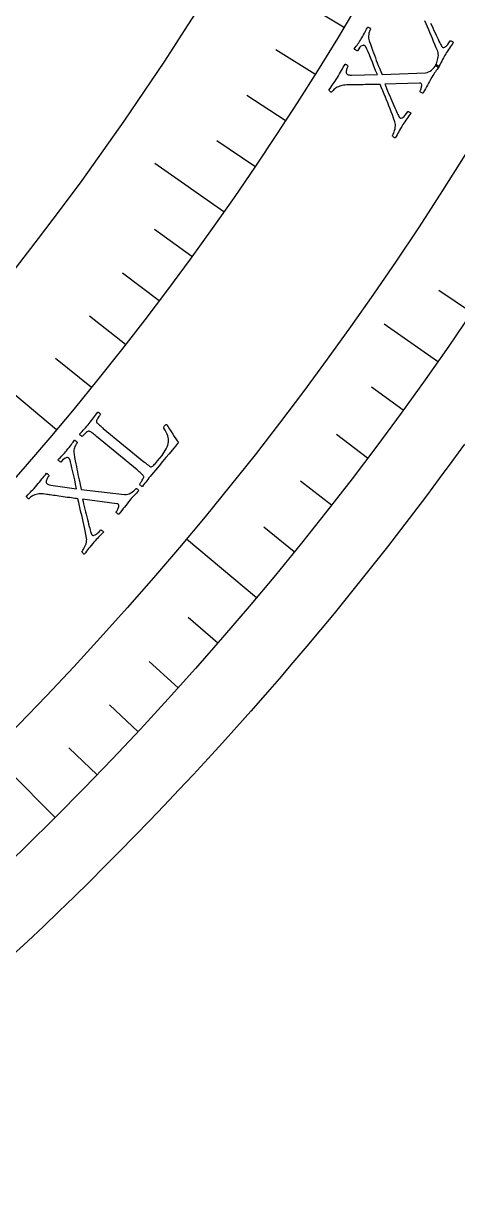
# Model space of a CAD drawing. Header units: millimetres. Extents: x -76 to 76, y -76 to 98.
# Drawn here: x 51.97 to 61.44, y -61.02 to -35.34 of the extents above; entities that cross this region are included whole.
import ezdxf

# ---------------------------------------------------------------- set-up
doc = ezdxf.new("R2010")
doc.units = ezdxf.units.MM
for name, color, linetype in [('CUT_OUTER', 1, 'Continuous'), ('ENGRAVE', 7, 'Continuous'), ('ENGRAVE_FINE', 8, 'Continuous'), ('TEXT', 5, 'Continuous')]:
    doc.layers.add(name, color=color, linetype=linetype)

msp = doc.modelspace()

# ---------------------------------------------------------------- linework, layer by layer
at = {"layer": 'CUT_OUTER'}
msp.add_lwpolyline([(61.5947, -44.5206), (61.3204, -44.8977), (61.0438, -45.2731), (60.7648, -45.6469), (60.4836, -46.0188), (60.2001, -46.3891), (59.9143, -46.7576), (59.6263, -47.1243), (59.336, -47.4893), (59.0435, -47.8525), (58.7488, -48.2139), (58.4519, -48.5735), (58.1527, -48.9312), (57.8514, -49.2871), (57.5479, -49.6411), (57.2422, -49.9933), (56.9344, -50.3436), (56.6244, -50.692), (56.3123, -51.0385), (55.9981, -51.383), (55.6817, -51.7257), (55.3633, -52.0664), (55.0428, -52.4051), (54.7202, -52.7418), (54.3955, -53.0766), (54.0688, -53.4094), (53.7401, -53.7401), (53.4094, -54.0688), (53.0766, -54.3955), (52.7418, -54.7202), (52.4051, -55.0428), (52.0664, -55.3633), (51.7257, -55.6817)], dxfattribs=at)
at = {"layer": 'ENGRAVE'}
for points in [[(56.3413, -39.4506), (54.8347, -38.3957)], [(61.0104, -42.72), (59.8432, -41.9026)], [(52.6885, -44.2109), (50.7673, -42.5988)], [(57.055, -47.8748), (55.5267, -46.5925)], [(52.6653, -52.6653), (51.6577, -51.6577)]]:
    msp.add_lwpolyline(points, dxfattribs=at)
for radius in [74.48, 74.48, 72.485, 68.78, 68.78, 65.854, 60.42, 60.42, 57.228]:
    msp.add_circle((0, 0), radius, dxfattribs=at)
at = {"layer": 'ENGRAVE_FINE'}
for points in [[(58.956, -35.4243), (58.0961, -34.9076)], [(58.3287, -36.4478), (57.478, -35.9162)], [(57.6838, -37.4603), (56.8424, -36.9139)], [(57.0212, -38.4613), (56.1895, -37.9003)], [(55.6442, -40.4279), (54.8326, -39.8382)], [(54.9302, -41.3928), (54.129, -40.7891)], [(61.7467, -41.6487), (61.0379, -41.1706)], [(54.1994, -42.3452), (53.4088, -41.7276)], [(53.4521, -43.2847), (52.6725, -42.6533)], [(60.2556, -43.7782), (59.5639, -43.2757)], [(59.4824, -44.8232), (58.7995, -44.3086)], [(58.691, -45.8545), (58.0173, -45.3281)], [(57.8818, -46.8718), (57.2174, -46.3337)], [(56.2108, -48.8633), (55.5655, -48.3023)], [(55.3494, -49.8368), (54.714, -49.2647)], [(54.4712, -50.7952), (53.8459, -50.2121)], [(53.5764, -51.7382), (52.9614, -51.1442)]]:
    msp.add_lwpolyline(points, dxfattribs=at)
at = {"layer": 'TEXT'}
for points in [[(58.8228, -36.5208), (58.8476, -36.4803), (58.8709, -36.4412), (58.8927, -36.4035), (58.913, -36.3673), (58.9324, -36.332), (58.9518, -36.297), (58.9712, -36.2625), (58.9905, -36.2282), (58.9976, -36.2298), (59.0067, -36.2334), (59.0177, -36.239), (59.0308, -36.2466), (59.0427, -36.2547), (59.0504, -36.2619), (59.0539, -36.268), (59.0532, -36.2731), (59.048, -36.2823), (59.0423, -36.2941), (59.0361, -36.3083), (59.0294, -36.325), (59.0232, -36.3429), (59.0184, -36.361), (59.0153, -36.3793), (59.0136, -36.3977), (59.0147, -36.415), (59.0198, -36.4301), (59.029, -36.4429), (59.0421, -36.4534), (59.0571, -36.4602), (59.0762, -36.4649), (59.0995, -36.4674), (59.1269, -36.4676), (59.6946, -36.456), (59.6574, -36.3639), (59.6213, -36.2743), (59.5865, -36.1871), (59.553, -36.1025), (59.5214, -36.0244), (59.4927, -35.9567), (59.4669, -35.8996), (59.4439, -35.853), (59.4399, -35.8463), (59.4355, -35.8404), (59.4306, -35.8352), (59.4253, -35.8307), (59.4203, -35.827), (59.4164, -35.8242), (59.4136, -35.8222), (59.4119, -35.821), (59.4023, -35.8176), (59.3901, -35.8173), (59.3751, -35.8202), (59.3575, -35.8261), (59.3374, -35.8386), (59.3148, -35.861), (59.2898, -35.8934), (59.2623, -35.9358), (59.2577, -35.9372), (59.2505, -35.9361), (59.2406, -35.9323), (59.2281, -35.926), (59.2154, -35.9186), (59.205, -35.9117), (59.1971, -35.9052), (59.1914, -35.8991), (59.2134, -35.868), (59.2341, -35.8386), (59.2535, -35.811), (59.2715, -35.7852), (59.2892, -35.7595), (59.3071, -35.7323), (59.3254, -35.7034), (59.344, -35.673), (59.369, -35.6306), (59.3914, -35.5914), (59.411, -35.5552), (59.428, -35.5221), (59.443, -35.492), (59.4567, -35.4647), (59.4692, -35.4401), (59.4803, -35.4183), (59.4872, -35.4196), (59.4956, -35.4223), (59.5054, -35.4265), (59.5168, -35.4322), (59.5277, -35.439), (59.5363, -35.4465), (59.5423, -35.4547), (59.546, -35.4637), (59.5426, -35.4702), (59.538, -35.4805), (59.5321, -35.4946), (59.5249, -35.5124), (59.5178, -35.5331), (59.5119, -35.5557), (59.5072, -35.5803), (59.5038, -35.6067), (59.5025, -35.6344), (59.5043, -35.6626), (59.5093, -35.6912), (59.5173, -35.7204), (59.5435, -35.7927), (59.5679, -35.8601), (59.5902, -35.9227), (59.6107, -35.9805), (59.6305, -36.0357), (59.6508, -36.0907), (59.6716, -36.1455), (59.6929, -36.2), (59.7156, -36.257), (59.7404, -36.3188), (59.7674, -36.3857), (59.7966, -36.4576), (60.7459, -36.4159), (60.7801, -36.4109), (60.8134, -36.3993), (60.8459, -36.3811), (60.8775, -36.3564), (60.9069, -36.3282), (60.9327, -36.3), (60.9549, -36.2717), (60.9737, -36.2432), (60.9812, -36.2436), (60.9902, -36.2462), (61.0007, -36.2512), (61.0126, -36.2583), (61.0239, -36.2659), (61.0324, -36.2721), (61.0381, -36.2768), (61.0412, -36.2801), (61.0191, -36.3121), (60.9986, -36.3417), (60.9796, -36.369), (60.9621, -36.394), (60.9449, -36.4194), (60.9265, -36.4476), (60.9069, -36.4788), (60.8862, -36.5129), (60.8582, -36.5601), (60.8324, -36.6044), (60.809, -36.6459), (60.7878, -36.6845), (60.7669, -36.7233), (60.7442, -36.7652), (60.7198, -36.8103), (60.6936, -36.8587), (60.6852, -36.8592), (60.6752, -36.8572), (60.6636, -36.8526), (60.6503, -36.8453), (60.6383, -36.8372), (60.6306, -36.8301), (60.6271, -36.8239), (60.6279, -36.8187), (60.6324, -36.8103), (60.6374, -36.7991), (60.6429, -36.7851), (60.6488, -36.7684), (60.6543, -36.7502), (60.6585, -36.7319), (60.6614, -36.7134), (60.663, -36.6947), (60.6625, -36.6774), (60.6591, -36.6633), (60.6528, -36.6522), (60.6437, -36.6443), (60.641, -36.6429), (60.6376, -36.6418), (60.6334, -36.6408), (60.6286, -36.64), (60.6236, -36.6395), (60.6189, -36.6394), (60.6146, -36.6397), (60.6107, -36.6405), (59.8585, -36.6618), (59.8773, -36.7093), (59.8974, -36.7591), (59.9188, -36.8111), (59.9414, -36.8653), (59.9645, -36.9202), (59.9874, -36.9745), (60.0101, -37.0281), (60.0325, -37.0811), (60.0544, -37.1319), (60.0751, -37.1793), (60.0947, -37.2232), (60.1133, -37.2637), (60.1299, -37.2993), (60.1439, -37.3289), (60.1552, -37.3523), (60.1638, -37.3697), (60.1656, -37.3726), (60.1678, -37.3762), (60.1704, -37.3805), (60.1735, -37.3854), (60.177, -37.3904), (60.1812, -37.3951), (60.186, -37.3993), (60.1915, -37.4031), (60.2034, -37.407), (60.2178, -37.4057), (60.235, -37.399), (60.2548, -37.3872), (60.277, -37.3684), (60.3014, -37.3413), (60.3279, -37.3057), (60.3566, -37.2617), (60.3643, -37.2621), (60.3735, -37.2645), (60.3843, -37.2688), (60.3967, -37.2751), (60.4084, -37.282), (60.417, -37.2881), (60.4225, -37.2932), (60.4249, -37.2974), (60.403, -37.3279), (60.3809, -37.3588), (60.3589, -37.3901), (60.3367, -37.4217), (60.3149, -37.4535), (60.2936, -37.4853), (60.273, -37.517), (60.2529, -37.5487), (60.2263, -37.5918), (60.2022, -37.632), (60.1805, -37.6691), (60.1612, -37.7034), (60.1429, -37.7364), (60.1245, -37.7702), (60.1058, -37.8046), (60.0869, -37.8396), (60.0791, -37.8373), (60.0704, -37.8329), (60.0608, -37.8265), (60.0501, -37.8181), (60.0402, -37.8095), (60.0327, -37.8026), (60.0276, -37.7975), (60.0248, -37.794), (60.0287, -37.7866), (60.0347, -37.7737), (60.0427, -37.7554), (60.0527, -37.7316), (60.0631, -37.704), (60.0723, -37.6745), (60.0802, -37.6431), (60.087, -37.6096), (60.0911, -37.5761), (60.0911, -37.5442), (60.0869, -37.5141), (60.0787, -37.4857), (60.0503, -37.4093), (60.0229, -37.3364), (59.9964, -37.2671), (59.971, -37.2014), (59.9459, -37.1374), (59.9205, -37.0736), (59.8949, -37.0098), (59.8689, -36.9462), (59.8424, -36.8812), (59.8148, -36.8135), (59.7863, -36.7431), (59.7568, -36.67), (59.7261, -36.67), (59.6917, -36.6704), (59.6537, -36.6712), (59.612, -36.6723), (59.568, -36.6734), (59.5232, -36.6744), (59.4775, -36.6752), (59.4308, -36.6758), (59.3845, -36.6764), (59.3397, -36.677), (59.2964, -36.6778), (59.2547, -36.6788), (59.2156, -36.6797), (59.1801, -36.6805), (59.1484, -36.6811), (59.1204, -36.6817), (59.0975, -36.6821), (59.0812, -36.6825), (59.0714, -36.6826), (59.0681, -36.6827), (59.0281, -36.683), (58.9915, -36.6849), (58.9585, -36.6884), (58.9289, -36.6933), (58.901, -36.7002), (58.873, -36.7091), (58.8449, -36.7201), (58.8166, -36.7332), (58.7984, -36.7432), (58.7808, -36.755), (58.7639, -36.7686), (58.7476, -36.784), (58.7329, -36.7996), (58.7206, -36.8137), (58.7106, -36.8262), (58.7029, -36.8373), (58.6987, -36.8402), (58.6916, -36.8397), (58.6818, -36.836), (58.6693, -36.8289), (58.6568, -36.8203), (58.6475, -36.812), (58.6411, -36.8041), (58.6378, -36.7964), (58.6639, -36.7576), (58.6882, -36.7218), (58.7108, -36.6891), (58.7316, -36.6595), (58.7523, -36.6297), (58.7744, -36.5967), (58.7979, -36.5604), (58.8228, -36.5208)], [(54.5972, -44.9031), (54.5996, -44.905), (54.6025, -44.9074), (54.6059, -44.9103), (54.6099, -44.9135), (54.6202, -44.922), (54.6319, -44.9316), (54.6451, -44.9425), (54.6598, -44.9545), (54.6749, -44.9668), (54.6896, -44.9782), (54.7039, -44.9888), (54.7177, -44.9986), (54.7302, -45.0067), (54.7405, -45.012), (54.7486, -45.0146), (54.7544, -45.0145), (54.7704, -45.0087), (54.7858, -45.0006), (54.8009, -44.99), (54.8154, -44.977), (54.8313, -44.9605), (54.8504, -44.9392), (54.8727, -44.9132), (54.8982, -44.8824), (54.9942, -44.7647), (55.0184, -44.7333), (55.042, -44.6989), (55.065, -44.6617), (55.0874, -44.6216), (55.1071, -44.581), (55.1219, -44.5425), (55.1317, -44.5059), (55.1365, -44.4713), (55.1366, -44.4401), (55.1334, -44.4073), (55.1271, -44.3731), (55.1175, -44.3374), (55.1037, -44.2997), (55.0849, -44.2596), (55.0611, -44.2169), (55.0322, -44.1718), (55.0293, -44.1638), (55.0303, -44.1544), (55.035, -44.1436), (55.0434, -44.1314), (55.0584, -44.1144), (55.0724, -44.1019), (55.0854, -44.0938), (55.0975, -44.0903), (55.1287, -44.1405), (55.1608, -44.1925), (55.1936, -44.2462), (55.2271, -44.3017), (55.2606, -44.3552), (55.293, -44.4028), (55.3244, -44.4445), (55.3548, -44.4804), (55.2862, -44.5652), (55.217, -44.6491), (55.1475, -44.7323), (55.0775, -44.8146), (55.0053, -44.8994), (54.9291, -44.9899), (54.849, -45.086), (54.7647, -45.1877), (54.7358, -45.2232), (54.7087, -45.2571), (54.6836, -45.2895), (54.6604, -45.3203), (54.6377, -45.3505), (54.6142, -45.3808), (54.5898, -45.4113), (54.5646, -45.4421), (54.5565, -45.4416), (54.5479, -45.4385), (54.5386, -45.433), (54.5288, -45.4249), (54.5198, -45.4159), (54.5129, -45.4076), (54.5081, -45.3999), (54.5055, -45.3929), (54.5117, -45.385), (54.5197, -45.3742), (54.5295, -45.3603), (54.5412, -45.3435), (54.5532, -45.3251), (54.5643, -45.3066), (54.5743, -45.2879), (54.5834, -45.269), (54.5903, -45.2518), (54.594, -45.2379), (54.5945, -45.2274), (54.5917, -45.2203), (54.5812, -45.2052), (54.5681, -45.1896), (54.5524, -45.1733), (54.5341, -45.1565), (54.5139, -45.139), (54.4929, -45.1211), (54.471, -45.1026), (54.4482, -45.0836), (53.5663, -44.3534), (53.5433, -44.3344), (53.5209, -44.3162), (53.499, -44.2986), (53.4777, -44.2817), (53.4572, -44.2664), (53.438, -44.2537), (53.42, -44.2435), (53.4033, -44.2359), (53.395, -44.2338), (53.3847, -44.2358), (53.3722, -44.242), (53.3576, -44.2524), (53.3419, -44.2652), (53.3264, -44.2787), (53.3109, -44.2929), (53.2954, -44.3078), (53.2813, -44.322), (53.2698, -44.3339), (53.2607, -44.3435), (53.2543, -44.3509), (53.247, -44.3495), (53.2386, -44.3461), (53.2292, -44.3408), (53.2187, -44.3335), (53.209, -44.3253), (53.2019, -44.3173), (53.1973, -44.3094), (53.1952, -44.3017), (53.2221, -44.2716), (53.2489, -44.242), (53.2756, -44.2126), (53.3022, -44.1837), (53.3284, -44.1548), (53.354, -44.1259), (53.379, -44.0969), (53.4033, -44.0678), (53.4278, -44.0377), (53.4516, -44.0076), (53.4747, -43.9776), (53.497, -43.9476), (53.5193, -43.9173), (53.5422, -43.8866), (53.5658, -43.8552), (53.59, -43.8233), (53.598, -43.8238), (53.6066, -43.8269), (53.6158, -43.8324), (53.6257, -43.8403), (53.6349, -43.8492), (53.6419, -43.8575), (53.6467, -43.865), (53.6495, -43.872), (53.6435, -43.8797), (53.6358, -43.8904), (53.6263, -43.904), (53.6151, -43.9205), (53.6034, -43.9385), (53.5925, -43.9562), (53.5825, -43.9737), (53.5733, -43.991), (53.5661, -44.007), (53.5624, -44.0205), (53.5619, -44.0315), (53.5649, -44.0401), (53.574, -44.0523), (53.5852, -44.0651), (53.5986, -44.0786), (53.614, -44.0927), (53.631, -44.1075), (53.6489, -44.1227), (53.6677, -44.1385), (53.6874, -44.1548), (53.6906, -44.1574), (53.6938, -44.1601), (53.697, -44.1627), (53.7001, -44.1653), (53.7033, -44.1679), (53.7065, -44.1705), (53.7097, -44.1731), (53.7129, -44.1758)], [(52.2599, -45.4179), (52.2909, -45.3819), (52.3201, -45.347), (52.3476, -45.3133), (52.3734, -45.2807), (52.3982, -45.249), (52.423, -45.2175), (52.4476, -45.1865), (52.4721, -45.1558), (52.4789, -45.1585), (52.4873, -45.1634), (52.4973, -45.1707), (52.5089, -45.1803), (52.5194, -45.1902), (52.5259, -45.1985), (52.5284, -45.2051), (52.5269, -45.21), (52.5203, -45.2183), (52.5128, -45.229), (52.5044, -45.2421), (52.4951, -45.2574), (52.4861, -45.2742), (52.4785, -45.2913), (52.4725, -45.3088), (52.4679, -45.3267), (52.4662, -45.344), (52.4689, -45.3597), (52.4759, -45.3738), (52.4872, -45.3863), (52.5009, -45.3954), (52.519, -45.403), (52.5416, -45.4092), (52.5687, -45.4138), (53.131, -45.4927), (53.1089, -45.3958), (53.0875, -45.3016), (53.0671, -45.2101), (53.0474, -45.1211), (53.0287, -45.039), (53.0111, -44.9677), (52.9947, -44.9072), (52.9795, -44.8575), (52.9766, -44.8503), (52.9731, -44.8437), (52.9692, -44.8378), (52.9646, -44.8325), (52.9603, -44.8281), (52.9569, -44.8246), (52.9544, -44.8222), (52.9529, -44.8208), (52.944, -44.8159), (52.932, -44.8137), (52.9168, -44.8141), (52.8984, -44.8172), (52.8766, -44.8263), (52.8507, -44.8448), (52.8208, -44.8728), (52.787, -44.9103), (52.7822, -44.911), (52.7753, -44.9087), (52.7661, -44.9035), (52.7547, -44.8952), (52.7434, -44.8859), (52.7343, -44.8774), (52.7274, -44.8697), (52.7228, -44.8628), (52.7495, -44.8356), (52.7746, -44.8099), (52.7981, -44.7857), (52.8201, -44.7631), (52.8415, -44.7406), (52.8636, -44.7165), (52.8862, -44.6909), (52.9094, -44.6639), (52.9409, -44.626), (52.9692, -44.5908), (52.9944, -44.5582), (53.0164, -44.5283), (53.036, -44.5009), (53.0539, -44.4761), (53.0701, -44.4539), (53.0846, -44.4341), (53.0912, -44.4365), (53.099, -44.4405), (53.1081, -44.4462), (53.1184, -44.4536), (53.1281, -44.4621), (53.1353, -44.4709), (53.14, -44.48), (53.1422, -44.4894), (53.1378, -44.4953), (53.1316, -44.5047), (53.1235, -44.5177), (53.1136, -44.5342), (53.1033, -44.5534), (53.0939, -44.5748), (53.0853, -44.5983), (53.0777, -44.6239), (53.0721, -44.651), (53.0694, -44.6791), (53.0697, -44.7082), (53.073, -44.7383), (53.0874, -44.8138), (53.1007, -44.8842), (53.1128, -44.9496), (53.1238, -45.0099), (53.1346, -45.0676), (53.1458, -45.1251), (53.1577, -45.1825), (53.17, -45.2397), (53.1834, -45.2995), (53.198, -45.3646), (53.2141, -45.4349), (53.2314, -45.5105), (54.1752, -45.6205), (54.2098, -45.6209), (54.2446, -45.6148), (54.2795, -45.602), (54.3146, -45.5826), (54.3481, -45.5595), (54.3781, -45.5358), (54.4046, -45.5113), (54.4276, -45.4862), (54.435, -45.4878), (54.4435, -45.4918), (54.453, -45.4984), (54.4636, -45.5073), (54.4735, -45.5166), (54.481, -45.5241), (54.4859, -45.5297), (54.4884, -45.5334), (54.4615, -45.5614), (54.4365, -45.5874), (54.4134, -45.6113), (54.3922, -45.6333), (54.3712, -45.6555), (54.3485, -45.6805), (54.3242, -45.7082), (54.2983, -45.7386), (54.2631, -45.7807), (54.2307, -45.8204), (54.2009, -45.8576), (54.1738, -45.8923), (54.147, -45.9272), (54.118, -45.965), (54.0867, -46.0057), (54.0531, -46.0492), (54.0448, -46.0485), (54.0352, -46.0449), (54.0245, -46.0384), (54.0125, -46.0292), (54.002, -46.0193), (53.9955, -46.011), (53.993, -46.0044), (53.9946, -45.9994), (54.0004, -45.9917), (54.0071, -45.9815), (54.0148, -45.9686), (54.0233, -45.953), (54.0316, -45.9359), (54.0386, -45.9185), (54.0444, -45.9007), (54.049, -45.8824), (54.0512, -45.8653), (54.0502, -45.8508), (54.0457, -45.8389), (54.038, -45.8296), (54.0355, -45.8279), (54.0323, -45.8262), (54.0284, -45.8246), (54.0238, -45.823), (54.0189, -45.8217), (54.0143, -45.8209), (54.01, -45.8205), (54.006, -45.8206), (53.26, -45.7219), (53.271, -45.7719), (53.283, -45.8242), (53.2958, -45.8789), (53.3095, -45.936), (53.3235, -45.994), (53.3375, -46.0512), (53.3513, -46.1077), (53.3651, -46.1636), (53.3786, -46.2173), (53.3915, -46.2673), (53.4039, -46.3138), (53.4157, -46.3567), (53.4265, -46.3946), (53.4356, -46.426), (53.443, -46.4509), (53.4488, -46.4694), (53.4501, -46.4726), (53.4517, -46.4765), (53.4536, -46.4811), (53.4558, -46.4865), (53.4585, -46.492), (53.4619, -46.4973), (53.466, -46.5022), (53.4708, -46.5069), (53.4819, -46.5126), (53.4964, -46.5135), (53.5144, -46.5097), (53.5358, -46.5011), (53.5607, -46.4862), (53.5891, -46.4633), (53.621, -46.4324), (53.6563, -46.3935), (53.6638, -46.3951), (53.6725, -46.3989), (53.6825, -46.4049), (53.6938, -46.4132), (53.7042, -46.4218), (53.7117, -46.4291), (53.7164, -46.4351), (53.7181, -46.4396), (53.6915, -46.4663), (53.6649, -46.4933), (53.6381, -46.5206), (53.6112, -46.5483), (53.5846, -46.5762), (53.5585, -46.6042), (53.5331, -46.6323), (53.5082, -46.6604), (53.4751, -46.6987), (53.4449, -46.7345), (53.4175, -46.7677), (53.393, -46.7984), (53.3698, -46.8282), (53.3462, -46.8585), (53.3223, -46.8895), (53.298, -46.9211), (53.2907, -46.9176), (53.2828, -46.9119), (53.2743, -46.904), (53.2652, -46.894), (53.2568, -46.884), (53.2504, -46.876), (53.2462, -46.8701), (53.244, -46.8662), (53.2491, -46.8595), (53.257, -46.8477), (53.2678, -46.8309), (53.2815, -46.809), (53.2961, -46.7835), (53.3099, -46.7558), (53.3228, -46.726), (53.3348, -46.6941), (53.3441, -46.6616), (53.3492, -46.6302), (53.3499, -46.5997), (53.3463, -46.5704), (53.3304, -46.4904), (53.3149, -46.4141), (53.2998, -46.3415), (53.2852, -46.2725), (53.2706, -46.2054), (53.2557, -46.1384), (53.2406, -46.0713), (53.2251, -46.0044), (53.2092, -45.936), (53.1928, -45.8648), (53.1758, -45.7907), (53.1583, -45.7139), (53.128, -45.709), (53.094, -45.7039), (53.0563, -45.6986), (53.015, -45.6931), (52.9714, -45.6872), (52.927, -45.681), (52.8817, -45.6745), (52.8356, -45.6677), (52.7897, -45.6609), (52.7454, -45.6544), (52.7026, -45.6483), (52.6612, -45.6426), (52.6224, -45.6373), (52.5873, -45.6324), (52.5559, -45.628), (52.5282, -45.6241), (52.5055, -45.6209), (52.4893, -45.6186), (52.4796, -45.6172), (52.4764, -45.6168), (52.4368, -45.6108), (52.4004, -45.6068), (52.3672, -45.6049), (52.3372, -45.6051), (52.3086, -45.6074), (52.2796, -45.6118), (52.25, -45.6182), (52.2201, -45.6267), (52.2005, -45.6336), (52.1812, -45.6424), (52.1623, -45.6532), (52.1439, -45.6658), (52.1269, -45.6789), (52.1124, -45.6908), (52.1006, -45.7016), (52.0913, -45.7113), (52.0866, -45.7135), (52.0797, -45.7119), (52.0706, -45.7066), (52.0594, -45.6976), (52.0485, -45.6872), (52.0405, -45.6775), (52.0355, -45.6686), (52.0335, -45.6606), (52.0654, -45.6264), (52.0951, -45.5949), (52.1226, -45.5662), (52.1479, -45.5403), (52.173, -45.5142), (52.2001, -45.4852), (52.229, -45.4531), (52.2599, -45.4179)]]:
    msp.add_lwpolyline(points, close=True, dxfattribs=at)
msp.add_lwpolyline([(60.8582, -35.3312), (60.8827, -35.3855), (60.907, -35.4392), (60.931, -35.4922), (60.9548, -35.5446), (60.978, -35.5949), (60.9999, -35.6417), (61.0206, -35.6851), (61.0402, -35.7251), (61.0577, -35.7603), (61.0725, -35.7895), (61.0843, -35.8127), (61.0934, -35.8298), (61.0953, -35.8327), (61.0976, -35.8362), (61.1003, -35.8404), (61.1034, -35.8453), (61.1071, -35.8502), (61.1114, -35.8547), (61.1164, -35.8588), (61.122, -35.8625), (61.1339, -35.8661), (61.1483, -35.8644), (61.1653, -35.8573), (61.1848, -35.8449), (61.2065, -35.8257), (61.2302, -35.7979), (61.2558, -35.7617), (61.2834, -35.717), (61.2911, -35.7172), (61.3004, -35.7193), (61.3113, -35.7233), (61.3239, -35.7294), (61.3357, -35.736), (61.3444, -35.7418), (61.3501, -35.7467), (61.3526, -35.7509), (61.3314, -35.782), (61.3102, -35.8134), (61.2889, -35.8452), (61.2676, -35.8774), (61.2465, -35.9098), (61.2261, -35.9421), (61.2063, -35.9743), (61.187, -36.0065), (61.1616, -36.0503), (61.1384, -36.091), (61.1176, -36.1287), (61.0992, -36.1634), (61.0819, -36.1969), (61.0643, -36.2311), (61.0465, -36.266), (61.0284, -36.3015), (61.0206, -36.2994), (61.0118, -36.2953), (61.002, -36.2891), (60.9912, -36.281), (60.981, -36.2726), (60.9733, -36.2659), (60.9681, -36.2609), (60.9652, -36.2575), (60.969, -36.25), (60.9746, -36.237), (60.9821, -36.2184), (60.9915, -36.1944), (61.0012, -36.1666), (61.0096, -36.1369), (61.0168, -36.1052), (61.0227, -36.0716), (61.026, -36.038), (61.0251, -36.0061), (61.0202, -35.9761), (61.0113, -35.9479), (60.9809, -35.8722), (60.9516, -35.8001), (60.9235, -35.7315), (60.8964, -35.6664), (60.8697, -35.6031), (60.8427, -35.54), (60.8154, -35.4769), (60.7879, -35.4139), (60.7597, -35.3496), (60.7304, -35.2827)], dxfattribs=at)

doc.saveas('drawing.dxf')
